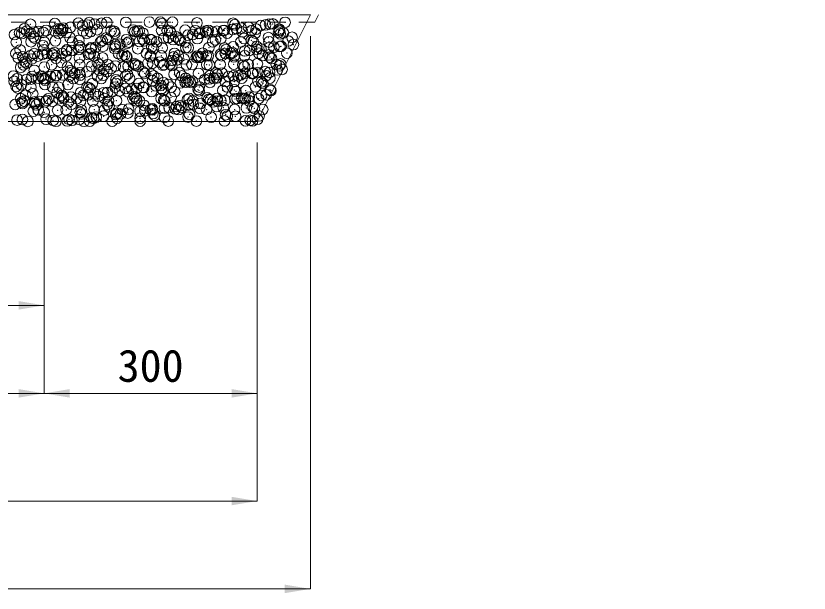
# Model space of a CAD drawing. Units: millimetres at full size, sheet at 1:30; details may follow other scales. Extents: x 47825 to 82541, y -23349 to -5561.
# Drawn here: x 64123 to 65240, y -13818 to -13004 of the extents above; entities that cross this region are included whole.
import ezdxf
from ezdxf.enums import TextEntityAlignment as Align

# ---------------------------------------------------------------- set-up
doc = ezdxf.new("R2010")
doc.units = ezdxf.units.MM
doc.header["$LTSCALE"] = 30
doc.header["$PDMODE"] = 32
doc.header["$PDSIZE"] = 15
doc.linetypes.add('USER1', pattern=[1.35, 0.75, -0.6])
doc.layers.add('ハッチング', color=7, linetype='Continuous', lineweight=5)
doc.layers.add('寸法線', color=7, linetype='Continuous', lineweight=9)
doc.styles.add('ＭＳ ゴシック', font='')
doc.styles.get('ＭＳ ゴシック').set_extended_font_data('MS Gothic')

# ---------------------------------------------------------------- blocks, each defined once
blk = doc.blocks.new('filled_arrow')
at = {"color": 0, "linetype": 'Continuous', "lineweight": -2}
blk.add_solid([(7.5, 1.25), (0, 0), (7.5, -1.25)], dxfattribs=at)

msp = doc.modelspace()

# ---------------------------------------------------------------- linework, layer by layer
at = {"layer": 'ハッチング', "linetype": 'USER1', "lineweight": 9}
msp.add_lwpolyline([(64162.47, -10792.72), (65653.65, -10792.72), (64543.65, -13012.72), (62381.29, -13012.72), (61271.29, -10792.72), (62762.47, -10792.72)], dxfattribs=at)
at = {"layer": 'ハッチング', "lineweight": 20}
msp.add_lwpolyline([(64537.47, -13002.72), (62387.47, -13002.72), (62462.47, -13152.72), (64462.47, -13152.72)], close=True, dxfattribs=at)
at = {"layer": 'ハッチング'}
for p in [(64226.09, -13013.47), (64250.81, -13013.31), (64277.54, -13013.18), (64310.78, -13012.76), (64326.14, -13012.88), (64343.27, -13012.91), (64377.7, -13014.01), (64501.82, -13013.14), (64134.76, -13022.03), (64143.2, -13015.92), (64165.19, -13024.58), (64177.5, -13014.69), (64177.69, -13025.32), (64182.44, -13022.31), (64185.57, -13022.47), (64187.91, -13024.62), (64189.05, -13021.44), (64199.37, -13020.08), (64210.75, -13014.26), (64216.62, -13017.81), (64217.23, -13025.25), (64223.23, -13016.94), (64233.56, -13015.58), (64237.14, -13023.59), (64243.24, -13014.42), (64256.78, -13025.18), (64287.96, -13024.03), (64296.33, -13025.11), (64327.95, -13024.67), (64328.48, -13015.03), (64335.88, -13025.04), (64339.53, -13025.15), (64361.2, -13024.24), (64375.43, -13024.96), (64393.68, -13024.4), (64414.98, -13024.89), (64416.19, -13024.41), (64427.99, -13023.16), (64428.52, -13014.44), (64430.86, -13016.59), (64433.44, -13022.14), (64440.05, -13021.27), (64450.38, -13019.91), (64454.53, -13024.82), (64461.23, -13022.74), (64467.63, -13017.64), (64474.24, -13016.77), (64480.09, -13015.57), (64484.57, -13015.41), (64493.72, -13022.89), (64494.08, -13024.75), (64120.68, -13030.44), (64127.89, -13027.67), (64131, -13029.08), (64138.14, -13025.4), (64143.49, -13028.81), (64147.4, -13033.62), (64148.25, -13026.81), (64149.74, -13035.76), (64154.86, -13025.94), (64161.13, -13027.25), (64183.04, -13028.74), (64193.62, -13027.4), (64198.96, -13034.74), (64222.59, -13028.66), (64227.92, -13026.17), (64249.78, -13035.18), (64261.16, -13025.75), (64262.14, -13028.59), (64290.3, -13026.18), (64293.65, -13025.9), (64301.35, -13036.3), (64301.69, -13028.52), (64330.89, -13035.64), (64337.5, -13034.77), (64341.24, -13028.45), (64347.82, -13033.41), (64365.07, -13031.14), (64371.68, -13030.27), (64378.37, -13036.15), (64380.79, -13028.38), (64382.01, -13028.91), (64390.35, -13025.59), (64392.69, -13027.73), (64399.26, -13026.64), (64405.87, -13025.77), (64411.61, -13035.72), (64420.34, -13028.3), (64441.91, -13026.71), (64444.1, -13035.88), (64459.89, -13028.23), (64478.4, -13034.64), (64492.73, -13027.15), (64495.07, -13029.29), (64499.44, -13028.16), (64511.65, -13034.22), (64123.22, -13041.16), (64144, -13040.39), (64160.79, -13045.89), (64162.77, -13041.09), (64178.3, -13039.16), (64202.32, -13041.02), (64211.55, -13038.73), (64211.6, -13046.32), (64241.87, -13040.95), (64244.04, -13038.89), (64245.27, -13046.92), (64252.12, -13037.32), (64262.52, -13044.65), (64263.17, -13047.45), (64269.13, -13043.78), (64278.34, -13037.65), (64279.45, -13042.42), (64281.42, -13040.87), (64296.7, -13040.15), (64303.31, -13039.27), (64311.58, -13037.23), (64313.64, -13037.92), (64320.97, -13040.8), (64344.07, -13037.38), (64352.17, -13036.74), (64354.51, -13038.88), (64360.52, -13040.73), (64400.07, -13040.66), (64403.74, -13037.86), (64428.79, -13047.63), (64439.62, -13040.59), (64454.55, -13038.3), (64456.89, -13040.44), (64462.03, -13047.21), (64479.17, -13040.52), (64494.52, -13047.36), (64496.27, -13046.75), (64506.12, -13039.42), (64513.52, -13044.48), (64122.61, -13057.03), (64128.69, -13052.14), (64148.39, -13057.2), (64159.96, -13058.15), (64161.93, -13051.72), (64166.57, -13057.28), (64173.43, -13057.47), (64176.9, -13055.92), (64187.94, -13057.13), (64194.15, -13053.65), (64194.42, -13051.88), (64200.76, -13052.78), (64211.08, -13051.42), (64213.94, -13048.47), (64224.99, -13058.59), (64227.49, -13057.05), (64228.33, -13049.15), (64228.72, -13050.64), (64234.94, -13048.28), (64261.96, -13050.22), (64267.04, -13056.98), (64294.45, -13050.37), (64306.59, -13056.91), (64313.99, -13047.88), (64316.33, -13050.03), (64328.75, -13049.14), (64346.14, -13056.84), (64362, -13048.71), (64365.56, -13049.01), (64385.69, -13056.77), (64394.48, -13048.87), (64410.97, -13057.98), (64416.38, -13049.44), (64417.58, -13057.11), (64418.72, -13051.59), (64425.24, -13056.69), (64427.9, -13055.75), (64445.15, -13053.48), (64451.76, -13052.61), (64462.09, -13051.25), (64464.79, -13056.62), (64467.94, -13050.57), (64479.34, -13048.98), (64485.95, -13048.11), (64504.34, -13056.55), (64125.77, -13062.65), (64132.39, -13061.78), (64135.25, -13068.62), (64142.71, -13060.42), (64144.8, -13064.86), (64153.75, -13060.61), (64175.77, -13059.61), (64179.1, -13063.63), (64186.82, -13069.74), (64193.3, -13060.54), (64212.35, -13063.2), (64232.85, -13060.47), (64244.84, -13063.36), (64272.4, -13060.39), (64275.81, -13059.03), (64278.15, -13061.17), (64279.14, -13062.12), (64311.95, -13060.32), (64312.38, -13061.7), (64325.35, -13069.26), (64327.38, -13060.15), (64342.6, -13066.99), (64344.87, -13061.85), (64349.21, -13066.11), (64351.5, -13060.25), (64359.53, -13064.76), (64376.78, -13062.48), (64378.2, -13060.59), (64379.17, -13060.62), (64380.54, -13062.73), (64383.39, -13061.61), (64391.05, -13060.18), (64393.72, -13060.25), (64412.41, -13060.2), (64429.77, -13061.71), (64430.6, -13060.11), (64444.9, -13060.35), (64470.14, -13060.03), (64479.2, -13059.12), (64480.58, -13062.15), (64482.92, -13064.29), (64129.49, -13076.61), (64133.48, -13072.96), (64137.59, -13070.76), (64148.64, -13080.89), (64162.73, -13076.19), (64173.03, -13072.89), (64195.22, -13076.35), (64212.58, -13072.82), (64229.52, -13075.11), (64237.63, -13070.18), (64239.98, -13072.32), (64240.04, -13080.49), (64246.65, -13079.62), (64252.13, -13072.75), (64256.98, -13078.26), (64262.76, -13074.69), (64274.23, -13075.99), (64280.84, -13075.12), (64289.2, -13071.3), (64291.16, -13073.76), (64291.68, -13072.68), (64295.25, -13074.84), (64308.41, -13071.49), (64315.02, -13070.62), (64329.55, -13073.61), (64331.23, -13072.6), (64340.02, -13071.74), (64342.36, -13073.88), (64362.8, -13073.18), (64370.78, -13072.53), (64391.59, -13072.86), (64395.28, -13073.34), (64410.33, -13072.46), (64429.59, -13072.1), (64442.41, -13073.29), (64444.75, -13075.44), (64449.88, -13072.39), (64462.83, -13071.68), (64489.42, -13072.32), (64491.05, -13080.32), (64493.97, -13074.42), (64495.32, -13071.83), (64497.66, -13079.45), (64119.1, -13089.07), (64145.6, -13089.33), (64154.42, -13091.76), (64158.65, -13089), (64171.67, -13089.49), (64178.28, -13088.62), (64179.9, -13088.1), (64188.6, -13087.26), (64198.2, -13088.93), (64199.46, -13081.32), (64201.8, -13083.47), (64203.55, -13092.34), (64205.86, -13084.99), (64212.47, -13084.12), (64213.15, -13087.67), (64222.79, -13082.76), (64237.75, -13088.86), (64243.1, -13092.27), (64245.64, -13087.83), (64251.02, -13082.45), (64277.3, -13088.78), (64279.94, -13086.59), (64282.65, -13092.2), (64301.84, -13082.88), (64304.18, -13085.03), (64313.18, -13086.17), (64316.85, -13088.71), (64322.2, -13092.12), (64345.67, -13086.33), (64353.41, -13084), (64356.4, -13088.64), (64361.75, -13092.05), (64379.97, -13085.09), (64395.95, -13088.57), (64401.3, -13091.98), (64404.23, -13084.44), (64405.43, -13091.6), (64406.57, -13086.59), (64413.21, -13084.67), (64422.68, -13089.32), (64429.29, -13088.45), (64435.5, -13088.5), (64439.61, -13087.1), (64440.85, -13091.91), (64445.7, -13084.82), (64455.8, -13085.56), (64456.86, -13084.82), (64463.47, -13083.95), (64473.8, -13082.59), (64475.05, -13088.42), (64480, -13083.59), (64480.4, -13091.84), (64120.23, -13096.26), (64124.46, -13092.48), (64130.29, -13101.09), (64137.48, -13093.99), (64144.09, -13093.12), (64161.28, -13092.47), (64163.53, -13100.66), (64163.62, -13094.61), (64164, -13092.41), (64196.02, -13100.82), (64212.85, -13093.59), (64230.32, -13099.58), (64263.56, -13099.16), (64263.66, -13094.03), (64266.01, -13096.17), (64296.05, -13099.31), (64315.23, -13095.15), (64320.12, -13102.83), (64326.73, -13101.96), (64330.35, -13098.08), (64337.06, -13100.6), (64354.31, -13098.33), (64360.92, -13097.46), (64363.6, -13097.65), (64366.05, -13095.59), (64368.39, -13097.73), (64371.24, -13096.1), (64388.49, -13093.83), (64395.1, -13092.95), (64396.08, -13097.81), (64417.62, -13096.71), (64430.39, -13096.57), (64463.63, -13096.15), (64468.44, -13097.15), (64470.78, -13099.29), (64123.1, -13103.62), (64125.44, -13105.76), (64143.74, -13104.77), (64146.4, -13113.8), (64174.67, -13104.74), (64180.7, -13112.57), (64183.28, -13104.69), (64213.95, -13112.14), (64222.83, -13104.62), (64225.49, -13105.17), (64227.83, -13107.32), (64234.5, -13114.1), (64246.44, -13112.3), (64251.75, -13111.83), (64258.36, -13110.96), (64262.38, -13104.55), (64268.69, -13109.6), (64277.05, -13106.3), (64280.74, -13111.06), (64285.94, -13107.33), (64292.55, -13106.46), (64301.93, -13104.48), (64302.87, -13105.1), (64313.98, -13110.64), (64327.87, -13106.73), (64330.21, -13108.88), (64341.48, -13104.41), (64346.47, -13110.8), (64379.44, -13107.86), (64380.77, -13109.56), (64381.03, -13104.33), (64414.01, -13109.14), (64420.58, -13104.26), (64430.26, -13108.29), (64432.6, -13110.44), (64446.5, -13109.29), (64460.13, -13104.19), (64480.8, -13108.06), (64481.83, -13109.42), (64129.36, -13120.87), (64131.09, -13125.56), (64134.71, -13124.29), (64136.49, -13115.88), (64149.19, -13125.33), (64155.8, -13124.46), (64164.33, -13125.13), (64166.13, -13123.1), (64168.91, -13120.8), (64174.26, -13124.21), (64183.38, -13120.83), (64187.31, -13116.32), (64189.65, -13118.47), (64189.99, -13119.96), (64196.82, -13125.29), (64200.31, -13118.6), (64208.46, -13120.73), (64213.81, -13124.14), (64217.56, -13116.33), (64224.17, -13115.46), (64231.12, -13124.05), (64238.88, -13117.44), (64248.01, -13120.66), (64253.36, -13124.07), (64264.36, -13123.63), (64287.56, -13120.59), (64289.69, -13117.88), (64292.04, -13120.03), (64292.91, -13124), (64296.85, -13123.78), (64327.1, -13120.51), (64331.15, -13122.55), (64332.46, -13123.93), (64341.26, -13119), (64364.4, -13122.12), (64366.65, -13120.44), (64372.01, -13123.85), (64392.08, -13119.44), (64394.42, -13121.58), (64396.88, -13122.28), (64400.2, -13125.17), (64406.2, -13120.37), (64406.81, -13124.3), (64411.56, -13123.78), (64417.14, -13122.94), (64431.19, -13121.04), (64434.39, -13120.67), (64441, -13119.79), (64443.65, -13120.56), (64445.75, -13120.3), (64451.11, -13123.71), (64451.32, -13118.44), (64464.43, -13120.62), (64468.57, -13116.16), (64475.18, -13115.29), (64121.62, -13128.96), (64131.94, -13127.6), (64149.13, -13127.47), (64151.47, -13129.61), (64153.99, -13136.57), (64181.5, -13137.04), (64193.54, -13136.5), (64200.7, -13128.59), (64214.75, -13136.62), (64233.09, -13136.42), (64247.24, -13136.77), (64251.52, -13129.03), (64253.86, -13131.17), (64272.64, -13136.35), (64281.54, -13135.54), (64303.08, -13130.15), (64312.19, -13136.28), (64314.58, -13136.44), (64314.78, -13135.11), (64331.83, -13134.17), (64338.44, -13133.3), (64347.27, -13135.27), (64348.77, -13131.94), (64351.74, -13136.21), (64353.9, -13130.59), (64356.24, -13132.73), (64366.02, -13129.67), (64372.63, -13128.8), (64381.57, -13134.03), (64382.95, -13127.44), (64391.29, -13136.14), (64405.47, -13131.71), (64414.81, -13133.61), (64430.84, -13136.07), (64447.3, -13133.76), (64456.29, -13132.15), (64458.63, -13134.29), (64470.39, -13135.99), (64147.2, -13138.27), (64162.52, -13139.74), (64213.34, -13140.17), (64215.68, -13142.32), (64229.27, -13147.67), (64235.88, -13146.8), (64246.21, -13145.44), (64263.46, -13143.17), (64264.91, -13141.3), (64265.16, -13148.1), (64270.07, -13142.3), (64280.39, -13140.94), (64297.64, -13138.67), (64304.26, -13137.8), (64315.73, -13141.73), (64318.07, -13143.88), (64331.95, -13147.02), (64365.2, -13146.59), (64367.29, -13142.86), (64397.68, -13146.75), (64418.11, -13143.29), (64420.45, -13145.44), (64431.99, -13145.51), (64465.23, -13145.09), (64124.34, -13150.88), (64131.89, -13150.03), (64139.61, -13152.68), (64165.13, -13149.6), (64175.16, -13151.32), (64179.16, -13152.6), (64195.09, -13152.17), (64197.62, -13149.76), (64201.7, -13151.3), (64212.02, -13149.94), (64218.71, -13152.53), (64226.73, -13152.44), (64231.92, -13148.52), (64258.26, -13152.46), (64297.65, -13148.25), (64297.81, -13152.39), (64337.36, -13152.32), (64376.91, -13152.24), (64416.46, -13152.17), (64446.1, -13152.01), (64452.71, -13151.14), (64456.01, -13152.1), (64463.03, -13149.78)]:
    msp.add_point(p, dxfattribs=at)
at = {"layer": '寸法線'}
for p, q in [((64537.47, -13032.72), (64537.47, -13811.67)), ((64162.47, -13182.72), (64162.47, -13412.04)), ((64162.47, -13182.72), (64162.47, -13536.07)), ((64162.47, -13182.72), (64162.47, -13536.07)), ((64462.47, -13182.72), (64462.47, -13536.07)), ((64462.47, -13182.72), (64462.47, -13687.88)), ((63962.47, -13412.04), (64162.47, -13412.04)), ((62762.47, -13536.07), (64162.47, -13536.07)), ((64162.47, -13536.07), (64462.47, -13536.07)), ((62462.47, -13687.88), (64462.47, -13687.88)), ((62387.47, -13811.67), (64537.47, -13811.67))]:
    msp.add_line(p, q, dxfattribs=at)

# ---------------------------------------------------------------- block references
at = {"layer": '寸法線', "xscale": 4.8, "yscale": 4.8, "rotation": 180}
for p in [(64162.47, -13412.04), (64162.47, -13536.07), (64462.47, -13536.07), (64462.47, -13687.88), (64537.47, -13811.67)]:
    msp.add_blockref('filled_arrow', p, dxfattribs=at)
at = {"layer": '寸法線', "xscale": 4.8, "yscale": 4.8}
msp.add_blockref('filled_arrow', (64162.47, -13536.07), dxfattribs=at)

# ---------------------------------------------------------------- texts
at = {"layer": '寸法線', "style": 'ＭＳ ゴシック'}
msp.add_text('300', height=45.57, dxfattribs=at).set_placement((64312.47, -13497.07), align=Align.MIDDLE_CENTER)

doc.saveas('drawing.dxf')
